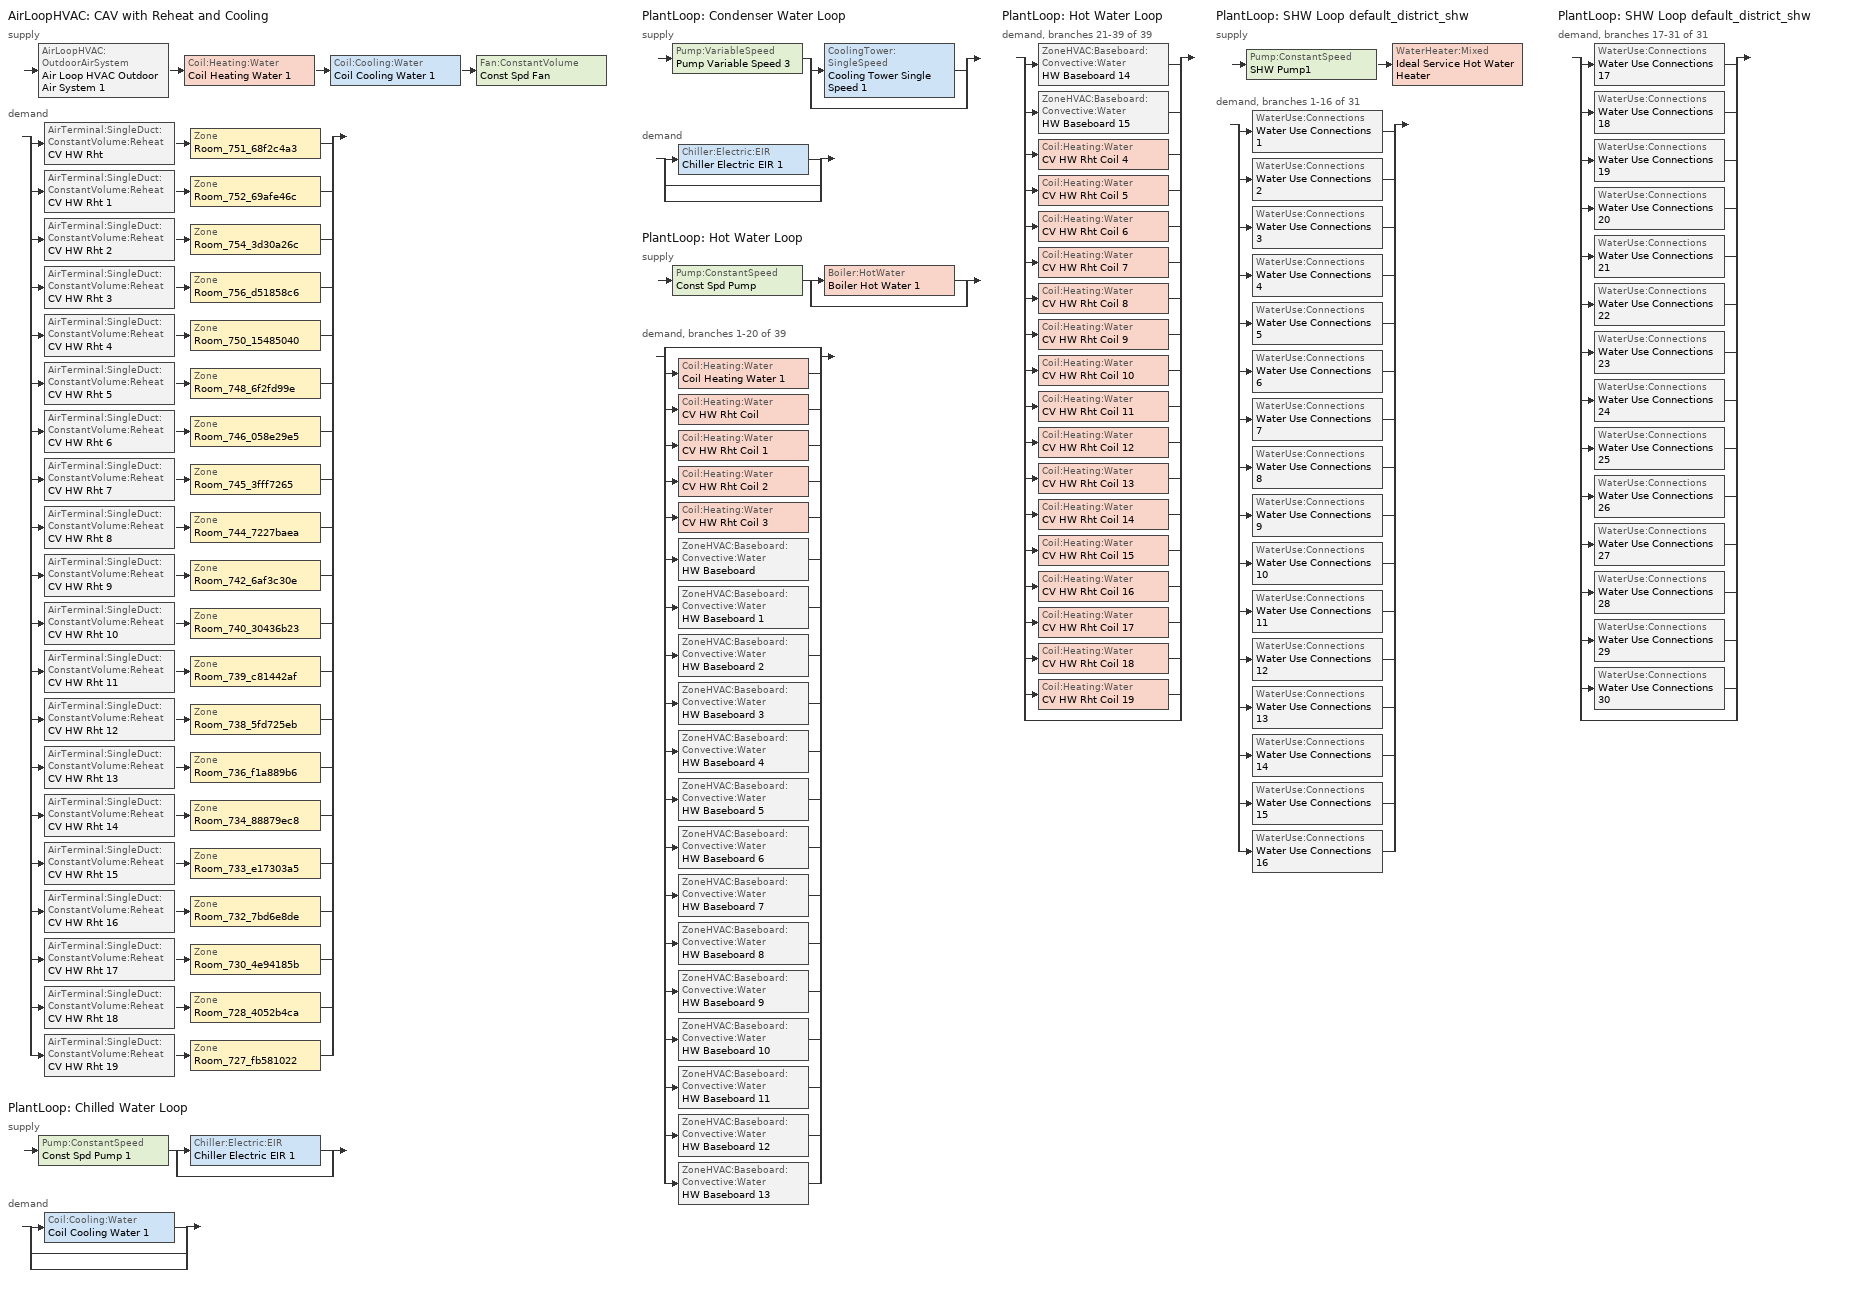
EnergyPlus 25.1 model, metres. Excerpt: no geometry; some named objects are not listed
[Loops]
AirLoopHVAC 'CAV with Reheat and Cooling'
 supply: AirLoopHVAC:OutdoorAirSystem 'Air Loop HVAC Outdoor Air System 1' > Coil:Heating:Water 'Coil Heating Water 1' > Coil:Cooling:Water 'Coil Cooling Water 1' > Fan:ConstantVolume 'Const Spd Fan'
 demand: split
  | AirTerminal:SingleDuct:ConstantVolume:Reheat 'CV HW Rht' > Zone 'Room_751_68f2c4a3'
  | AirTerminal:SingleDuct:ConstantVolume:Reheat 'CV HW Rht 1' > Zone 'Room_752_69afe46c'
  | AirTerminal:SingleDuct:ConstantVolume:Reheat 'CV HW Rht 2' > Zone 'Room_754_3d30a26c'
  | AirTerminal:SingleDuct:ConstantVolume:Reheat 'CV HW Rht 3' > Zone 'Room_756_d51858c6'
  | AirTerminal:SingleDuct:ConstantVolume:Reheat 'CV HW Rht 4' > Zone 'Room_750_15485040'
  | AirTerminal:SingleDuct:ConstantVolume:Reheat 'CV HW Rht 5' > Zone 'Room_748_6f2fd99e'
  | AirTerminal:SingleDuct:ConstantVolume:Reheat 'CV HW Rht 6' > Zone 'Room_746_058e29e5'
  | AirTerminal:SingleDuct:ConstantVolume:Reheat 'CV HW Rht 7' > Zone 'Room_745_3fff7265'
  | AirTerminal:SingleDuct:ConstantVolume:Reheat 'CV HW Rht 8' > Zone 'Room_744_7227baea'
  | AirTerminal:SingleDuct:ConstantVolume:Reheat 'CV HW Rht 9' > Zone 'Room_742_6af3c30e'
  | AirTerminal:SingleDuct:ConstantVolume:Reheat 'CV HW Rht 10' > Zone 'Room_740_30436b23'
  | AirTerminal:SingleDuct:ConstantVolume:Reheat 'CV HW Rht 11' > Zone 'Room_739_c81442af'
  | AirTerminal:SingleDuct:ConstantVolume:Reheat 'CV HW Rht 12' > Zone 'Room_738_5fd725eb'
  | AirTerminal:SingleDuct:ConstantVolume:Reheat 'CV HW Rht 13' > Zone 'Room_736_f1a889b6'
  | AirTerminal:SingleDuct:ConstantVolume:Reheat 'CV HW Rht 14' > Zone 'Room_734_88879ec8'
  | AirTerminal:SingleDuct:ConstantVolume:Reheat 'CV HW Rht 15' > Zone 'Room_733_e17303a5'
  | AirTerminal:SingleDuct:ConstantVolume:Reheat 'CV HW Rht 16' > Zone 'Room_732_7bd6e8de'
  | AirTerminal:SingleDuct:ConstantVolume:Reheat 'CV HW Rht 17' > Zone 'Room_730_4e94185b'
  | AirTerminal:SingleDuct:ConstantVolume:Reheat 'CV HW Rht 18' > Zone 'Room_728_4052b4ca'
  | AirTerminal:SingleDuct:ConstantVolume:Reheat 'CV HW Rht 19' > Zone 'Room_727_fb581022'
PlantLoop 'Chilled Water Loop'
 supply: Pump:ConstantSpeed 'Const Spd Pump 1' > split
  | Chiller:Electric:EIR 'Chiller Electric EIR 1'
  | bypass
 demand: split
  | Coil:Cooling:Water 'Coil Cooling Water 1'
  | bypass
  | bypass
PlantLoop 'Condenser Water Loop'
 supply: Pump:VariableSpeed 'Pump Variable Speed 3' > split
  | CoolingTower:SingleSpeed 'Cooling Tower Single Speed 1'
  | bypass
 demand: split
  | Chiller:Electric:EIR 'Chiller Electric EIR 1'
  | bypass
  | bypass
PlantLoop 'Hot Water Loop'
 supply: Pump:ConstantSpeed 'Const Spd Pump' > split
  | Boiler:HotWater 'Boiler Hot Water 1'
  | bypass
 demand, branches 1-20 of 39: split
  | bypass
  | Coil:Heating:Water 'Coil Heating Water 1'
  | Coil:Heating:Water 'CV HW Rht Coil'
  | Coil:Heating:Water 'CV HW Rht Coil 1'
  | Coil:Heating:Water 'CV HW Rht Coil 2'
  | Coil:Heating:Water 'CV HW Rht Coil 3'
  | ZoneHVAC:Baseboard:Convective:Water 'HW Baseboard'
  | ZoneHVAC:Baseboard:Convective:Water 'HW Baseboard 1'
  | ZoneHVAC:Baseboard:Convective:Water 'HW Baseboard 2'
  | ZoneHVAC:Baseboard:Convective:Water 'HW Baseboard 3'
  | ZoneHVAC:Baseboard:Convective:Water 'HW Baseboard 4'
  | ZoneHVAC:Baseboard:Convective:Water 'HW Baseboard 5'
  | ZoneHVAC:Baseboard:Convective:Water 'HW Baseboard 6'
  | ZoneHVAC:Baseboard:Convective:Water 'HW Baseboard 7'
  | ZoneHVAC:Baseboard:Convective:Water 'HW Baseboard 8'
  | ZoneHVAC:Baseboard:Convective:Water 'HW Baseboard 9'
  | ZoneHVAC:Baseboard:Convective:Water 'HW Baseboard 10'
  | ZoneHVAC:Baseboard:Convective:Water 'HW Baseboard 11'
  | ZoneHVAC:Baseboard:Convective:Water 'HW Baseboard 12'
  | ZoneHVAC:Baseboard:Convective:Water 'HW Baseboard 13'
PlantLoop 'Hot Water Loop'
 demand, branches 21-39 of 39: split
  | ZoneHVAC:Baseboard:Convective:Water 'HW Baseboard 14'
  | ZoneHVAC:Baseboard:Convective:Water 'HW Baseboard 15'
  | Coil:Heating:Water 'CV HW Rht Coil 4'
  | Coil:Heating:Water 'CV HW Rht Coil 5'
  | Coil:Heating:Water 'CV HW Rht Coil 6'
  | Coil:Heating:Water 'CV HW Rht Coil 7'
  | Coil:Heating:Water 'CV HW Rht Coil 8'
  | Coil:Heating:Water 'CV HW Rht Coil 9'
  | Coil:Heating:Water 'CV HW Rht Coil 10'
  | Coil:Heating:Water 'CV HW Rht Coil 11'
  | Coil:Heating:Water 'CV HW Rht Coil 12'
  | Coil:Heating:Water 'CV HW Rht Coil 13'
  | Coil:Heating:Water 'CV HW Rht Coil 14'
  | Coil:Heating:Water 'CV HW Rht Coil 15'
  | Coil:Heating:Water 'CV HW Rht Coil 16'
  | Coil:Heating:Water 'CV HW Rht Coil 17'
  | Coil:Heating:Water 'CV HW Rht Coil 18'
  | Coil:Heating:Water 'CV HW Rht Coil 19'
  | bypass
PlantLoop 'SHW Loop default_district_shw'
 supply: Pump:ConstantSpeed 'SHW Pump1' > WaterHeater:Mixed 'Ideal Service Hot Water Heater'
 demand, branches 1-16 of 31: split
  | WaterUse:Connections 'Water Use Connections 1'
  | WaterUse:Connections 'Water Use Connections 2'
  | WaterUse:Connections 'Water Use Connections 3'
  | WaterUse:Connections 'Water Use Connections 4'
  | WaterUse:Connections 'Water Use Connections 5'
  | WaterUse:Connections 'Water Use Connections 6'
  | WaterUse:Connections 'Water Use Connections 7'
  | WaterUse:Connections 'Water Use Connections 8'
  | WaterUse:Connections 'Water Use Connections 9'
  | WaterUse:Connections 'Water Use Connections 10'
  | WaterUse:Connections 'Water Use Connections 11'
  | WaterUse:Connections 'Water Use Connections 12'
  | WaterUse:Connections 'Water Use Connections 13'
  | WaterUse:Connections 'Water Use Connections 14'
  | WaterUse:Connections 'Water Use Connections 15'
  | WaterUse:Connections 'Water Use Connections 16'
PlantLoop 'SHW Loop default_district_shw'
 demand, branches 17-31 of 31: split
  | WaterUse:Connections 'Water Use Connections 17'
  | WaterUse:Connections 'Water Use Connections 18'
  | WaterUse:Connections 'Water Use Connections 19'
  | WaterUse:Connections 'Water Use Connections 20'
  | WaterUse:Connections 'Water Use Connections 21'
  | WaterUse:Connections 'Water Use Connections 22'
  | WaterUse:Connections 'Water Use Connections 23'
  | WaterUse:Connections 'Water Use Connections 24'
  | WaterUse:Connections 'Water Use Connections 25'
  | WaterUse:Connections 'Water Use Connections 26'
  | WaterUse:Connections 'Water Use Connections 27'
  | WaterUse:Connections 'Water Use Connections 28'
  | WaterUse:Connections 'Water Use Connections 29'
  | WaterUse:Connections 'Water Use Connections 30'
  | bypass
[ZoneControl:Thermostat] Temperature Difference Between Cutout And Setpoint {deltaC}=0
Name | Zone or ZoneList | Control Type Schedule | Control 1
Room_727_fb581022 Thermostat | Room_727_fb581022 | Room_727_fb581022 Thermostat Schedule | MediumOffice Building_Setpoint
Room_728_4052b4ca Thermostat | Room_728_4052b4ca | Room_728_4052b4ca Thermostat Schedule | MediumOffice Building_Setpoint 1
Room_730_4e94185b Thermostat | Room_730_4e94185b | Room_730_4e94185b Thermostat Schedule | MediumOffice Building_Setpoint 3
Room_732_7bd6e8de Thermostat | Room_732_7bd6e8de | Room_732_7bd6e8de Thermostat Schedule | MediumOffice Building_Setpoint 5
Room_733_e17303a5 Thermostat | Room_733_e17303a5 | Room_733_e17303a5 Thermostat Schedule | MediumOffice Building_Setpoint 6
Room_734_88879ec8 Thermostat | Room_734_88879ec8 | Room_734_88879ec8 Thermostat Schedule | MediumOffice Building_Setpoint 7
Room_736_f1a889b6 Thermostat | Room_736_f1a889b6 | Room_736_f1a889b6 Thermostat Schedule | MediumOffice Building_Setpoint 9
Room_738_5fd725eb Thermostat | Room_738_5fd725eb | Room_738_5fd725eb Thermostat Schedule | MediumOffice Building_Setpoint 11
Room_739_c81442af Thermostat | Room_739_c81442af | Room_739_c81442af Thermostat Schedule | MediumOffice Building_Setpoint 12
Room_740_30436b23 Thermostat | Room_740_30436b23 | Room_740_30436b23 Thermostat Schedule | MediumOffice Building_Setpoint 13
Room_742_6af3c30e Thermostat | Room_742_6af3c30e | Room_742_6af3c30e Thermostat Schedule | MediumOffice Building_Setpoint 15
Room_744_7227baea Thermostat | Room_744_7227baea | Room_744_7227baea Thermostat Schedule | MediumOffice Building_Setpoint 17
Room_745_3fff7265 Thermostat | Room_745_3fff7265 | Room_745_3fff7265 Thermostat Schedule | MediumOffice Building_Setpoint 18
Room_746_058e29e5 Thermostat | Room_746_058e29e5 | Room_746_058e29e5 Thermostat Schedule | MediumOffice Building_Setpoint 19
Room_748_6f2fd99e Thermostat | Room_748_6f2fd99e | Room_748_6f2fd99e Thermostat Schedule | MediumOffice Building_Setpoint 21
Room_750_15485040 Thermostat | Room_750_15485040 | Room_750_15485040 Thermostat Schedule | MediumOffice Building_Setpoint 23
Room_751_68f2c4a3 Thermostat | Room_751_68f2c4a3 | Room_751_68f2c4a3 Thermostat Schedule | MediumOffice Building_Setpoint 24
Room_752_69afe46c Thermostat | Room_752_69afe46c | Room_752_69afe46c Thermostat Schedule | MediumOffice Building_Setpoint 25
Room_754_3d30a26c Thermostat | Room_754_3d30a26c | Room_754_3d30a26c Thermostat Schedule | MediumOffice Building_Setpoint 27
Room_756_d51858c6 Thermostat | Room_756_d51858c6 | Room_756_d51858c6 Thermostat Schedule | MediumOffice Building_Setpoint 29
[ThermostatSetpoint:DualSetpoint] Heating Setpoint Temperature Schedule=NECB-A-Thermostat Setpoint-Heating 1 adjusted by -1 F; Cooling Setpoint Temperature Schedule=NECB-A-Thermostat Setpoint-Cooling 1 adjusted by 1 F
MediumOffice Building_Setpoint; MediumOffice Building_Setpoint 1; MediumOffice Building_Setpoint 3; MediumOffice Building_Setpoint 5; MediumOffice Building_Setpoint 6; MediumOffice Building_Setpoint 7; MediumOffice Building_Setpoint 9; MediumOffice Building_Setpoint 11; MediumOffice Building_Setpoint 12; MediumOffice Building_Setpoint 13; MediumOffice Building_Setpoint 15; MediumOffice Building_Setpoint 17; MediumOffice Building_Setpoint 18; MediumOffice Building_Setpoint 19; MediumOffice Building_Setpoint 21; MediumOffice Building_Setpoint 23; MediumOffice Building_Setpoint 24; MediumOffice Building_Setpoint 25; MediumOffice Building_Setpoint 27; MediumOffice Building_Setpoint 29
[ZoneHVAC:Baseboard:Convective:Water] Availability Schedule=Always On Discrete hvac_library; Heating Design Capacity Method=HeatingDesignCapacity; Heating Design Capacity {W}=Autosize; Heating Design Capacity Per Floor Area {W/m2}=0; Fraction of Autosized Heating Design Capacity=0.8; U-Factor Times Area Value {W/K}=Autosize; Maximum Water Flow Rate {m3/s}=Autosize; Convergence Tolerance=0.001
HW Baseboard; HW Baseboard 1; HW Baseboard 2; HW Baseboard 3; HW Baseboard 4; HW Baseboard 5; HW Baseboard 6; HW Baseboard 7; HW Baseboard 8; HW Baseboard 9; HW Baseboard 10; HW Baseboard 11; HW Baseboard 12; HW Baseboard 13; HW Baseboard 14; HW Baseboard 15
[Fan:ZoneExhaust] Fan Total Efficiency=0.6; Pressure Rise {Pa}=0; System Availability Manager Coupling Mode=Decoupled
Zone Exhaust Fan; Zone Exhaust Fan 1; Zone Exhaust Fan 2; Zone Exhaust Fan 3; Zone Exhaust Fan 4; Zone Exhaust Fan 5; Zone Exhaust Fan 6; Zone Exhaust Fan 7; Zone Exhaust Fan 8; Zone Exhaust Fan 9; Zone Exhaust Fan 10; Zone Exhaust Fan 11; Zone Exhaust Fan 12; Zone Exhaust Fan 13; Zone Exhaust Fan 14; Zone Exhaust Fan 15
[AirTerminal:SingleDuct:ConstantVolume:Reheat] Availability Schedule=Always On Discrete hvac_library; Maximum Air Flow Rate {m3/s}=Autosize; Maximum Hot Water or Steam Flow Rate {m3/s}=Autosize; Minimum Hot Water or Steam Flow Rate {m3/s}=0; Convergence Tolerance=0.001; Maximum Reheat Air Temperature {C}=35
Name | Reheat Coil
CV HW Rht 19 | CV HW Rht Coil 19
CV HW Rht 18 | CV HW Rht Coil 18
CV HW Rht 17 | CV HW Rht Coil 17
CV HW Rht 16 | CV HW Rht Coil 16
CV HW Rht 15 | CV HW Rht Coil 15
CV HW Rht 14 | CV HW Rht Coil 14
CV HW Rht 13 | CV HW Rht Coil 13
CV HW Rht 12 | CV HW Rht Coil 12
CV HW Rht 11 | CV HW Rht Coil 11
CV HW Rht 10 | CV HW Rht Coil 10
CV HW Rht 9 | CV HW Rht Coil 9
CV HW Rht 8 | CV HW Rht Coil 8
CV HW Rht 7 | CV HW Rht Coil 7
CV HW Rht 6 | CV HW Rht Coil 6
CV HW Rht 5 | CV HW Rht Coil 5
CV HW Rht 4 | CV HW Rht Coil 4
CV HW Rht | CV HW Rht Coil
CV HW Rht 1 | CV HW Rht Coil 1
CV HW Rht 2 | CV HW Rht Coil 2
CV HW Rht 3 | CV HW Rht Coil 3
[Coil:Heating:Water] U-Factor Times Area Value {W/K}=Autosize; Maximum Water Flow Rate {m3/s}=Autosize; Performance Input Method=UFactorTimesAreaAndDesignWaterFlowRate; Rated Capacity {W}=Autosize; Rated Inlet Water Temperature {C}=82.2; Rated Inlet Air Temperature {C}=16.6; Rated Outlet Water Temperature {C}=71.1; Rated Outlet Air Temperature {C}=32.2; Rated Ratio for Air and Water Convection=0.5
Name | Availability Schedule
CV HW Rht Coil 19; CV HW Rht Coil 18; CV HW Rht Coil 17; CV HW Rht Coil 16; CV HW Rht Coil 15; CV HW Rht Coil 14; CV HW Rht Coil 13; CV HW Rht Coil 12; CV HW Rht Coil 11; CV HW Rht Coil 10; CV HW Rht Coil 9; CV HW Rht Coil 8; CV HW Rht Coil 7; CV HW Rht Coil 6; CV HW Rht Coil 5; CV HW Rht Coil 4; CV HW Rht Coil; CV HW Rht Coil 1; CV HW Rht Coil 2; CV HW Rht Coil 3 | Always On Discrete hvac_library
Coil Heating Water 1 | Always On Discrete
[Zone equipment]
Room_727_fb581022: HW Baseboard, Zone Exhaust Fan, CV HW Rht 19
Room_728_4052b4ca: HW Baseboard 1, Zone Exhaust Fan 1, CV HW Rht 18
Room_730_4e94185b: HW Baseboard 2, Zone Exhaust Fan 2, CV HW Rht 17
Room_732_7bd6e8de: HW Baseboard 3, Zone Exhaust Fan 3, CV HW Rht 16
Room_733_e17303a5: HW Baseboard 4, Zone Exhaust Fan 4, CV HW Rht 15
Room_734_88879ec8: HW Baseboard 5, Zone Exhaust Fan 5, CV HW Rht 14
Room_736_f1a889b6: HW Baseboard 6, Zone Exhaust Fan 6, CV HW Rht 13
Room_738_5fd725eb: HW Baseboard 7, Zone Exhaust Fan 7, CV HW Rht 12
Room_739_c81442af: HW Baseboard 8, Zone Exhaust Fan 8, CV HW Rht 11
Room_740_30436b23: HW Baseboard 9, Zone Exhaust Fan 9, CV HW Rht 10
Room_742_6af3c30e: HW Baseboard 10, Zone Exhaust Fan 10, CV HW Rht 9
Room_744_7227baea: HW Baseboard 11, Zone Exhaust Fan 11, CV HW Rht 8
Room_745_3fff7265: HW Baseboard 12, Zone Exhaust Fan 12, CV HW Rht 7
Room_746_058e29e5: HW Baseboard 13, Zone Exhaust Fan 13, CV HW Rht 6
Room_748_6f2fd99e: HW Baseboard 14, Zone Exhaust Fan 14, CV HW Rht 5
Room_750_15485040: HW Baseboard 15, Zone Exhaust Fan 15, CV HW Rht 4
Room_751_68f2c4a3: CV HW Rht
Room_752_69afe46c: CV HW Rht 1
Room_754_3d30a26c: CV HW Rht 2
Room_756_d51858c6: CV HW Rht 3
[Sizing:Zone] Zone Cooling Design Supply Air Temperature Input Method=SupplyAirTemperature; Zone Cooling Design Supply Air Temperature {C}=14; Zone Cooling Design Supply Air Temperature Difference {deltaC}=11.11; Zone Heating Design Supply Air Temperature Input Method=SupplyAirTemperature; Zone Heating Design Supply Air Temperature {C}=40; Zone Heating Design Supply Air Temperature Difference {deltaC}=11.11; Zone Cooling Design Supply Air Humidity Ratio {kgWater/kgDryAir}=0.0085; Zone Heating Design Supply Air Humidity Ratio {kgWater/kgDryAir}=0.008; Cooling Design Air Flow Method=DesignDay; Cooling Design Air Flow Rate {m3/s}=0; Cooling Minimum Air Flow per Zone Floor Area {m3/s-m2}=0.000762; Cooling Minimum Air Flow {m3/s}=0; Cooling Minimum Air Flow Fraction=0; Heating Design Air Flow Method=DesignDay; Heating Design Air Flow Rate {m3/s}=0; Heating Maximum Air Flow per Zone Floor Area {m3/s-m2}=0.002032; Heating Maximum Air Flow {m3/s}=0.141576; Heating Maximum Air Flow Fraction=0.3; Account for Dedicated Outdoor Air System=No; Zone Load Sizing Method=Sensible Load Only No Latent Load; Zone Latent Cooling Design Supply Air Humidity Ratio Input Method=HumidityRatioDifference; Zone Cooling Design Supply Air Humidity Ratio Difference {kgWater/kgDryAir}=0.005; Zone Latent Heating Design Supply Air Humidity Ratio Input Method=HumidityRatioDifference; Zone Humidification Design Supply Air Humidity Ratio Difference {kgWater/kgDryAir}=0.005; Type of Space Sum to Use=Coincident
Name | Design Specification Outdoor Air Object
Room_727_fb581022; Room_728_4052b4ca; Room_730_4e94185b; Room_733_e17303a5; Room_734_88879ec8; Room_736_f1a889b6; Room_739_c81442af; Room_740_30436b23; Room_742_6af3c30e; Room_745_3fff7265; Room_746_058e29e5; Room_748_6f2fd99e; Room_751_68f2c4a3; Room_752_69afe46c; Room_754_3d30a26c | MediumOffice Building_Ventilation
Room_732_7bd6e8de | Room_732_7bd6e8de DSOA Space List
Room_738_5fd725eb | Room_738_5fd725eb DSOA Space List
Room_744_7227baea | Room_744_7227baea DSOA Space List
Room_750_15485040 | Room_750_15485040 DSOA Space List
Room_756_d51858c6 | Room_756_d51858c6 DSOA Space List
[DesignSpecification:OutdoorAir]
MediumOffice Building_Ventilation: Outdoor Air Method=Sum; Outdoor Air Flow per Person {m3/s-person}=0.00175762; Outdoor Air Flow per Zone Floor Area {m3/s-m2}=0.000336663; Outdoor Air Flow per Zone {m3/s}=0; Outdoor Air Flow Air Changes per Hour {1/hr}=0
[DesignSpecification:OutdoorAir:SpaceList] Space Design Specification Outdoor Air Object Name 1=MediumOffice Building_Ventilation; Space Design Specification Outdoor Air Object Name 2=MediumOffice Building_Ventilation
Name | Space Name 1 | Space Name 2
Room_732_7bd6e8de DSOA Space List | Room_732_7bd6e8de_Space | Room_732_7bd6e8de_Space 1
Room_738_5fd725eb DSOA Space List | Room_738_5fd725eb_Space | Room_738_5fd725eb_Space 1
Room_744_7227baea DSOA Space List | Room_744_7227baea_Space | Room_744_7227baea_Space 1
Room_750_15485040 DSOA Space List | Room_750_15485040_Space | Room_750_15485040_Space 1
Room_756_d51858c6 DSOA Space List | Room_756_d51858c6_Space | Room_756_d51858c6_Space 1
[AirLoopHVAC]
CAV with Reheat and Cooling: Design Supply Air Flow Rate {m3/s}=AutoSize; Design Return Air Flow Fraction of Supply Air Flow=1
[Sizing:System]
CAV with Reheat and Cooling: Type of Load to Size On=Sensible; Design Outdoor Air Flow Rate {m3/s}=Autosize; Central Heating Maximum System Air Flow Ratio=0.3; Preheat Design Temperature {C}=7; Preheat Design Humidity Ratio {kgWater/kgDryAir}=0.008; Precool Design Temperature {C}=12.8; Precool Design Humidity Ratio {kgWater/kgDryAir}=0.008; Central Cooling Design Supply Air Temperature {C}=12.8; Central Heating Design Supply Air Temperature {C}=12.8; Type of Zone Sum to Use=NonCoincident; 100% Outdoor Air in Cooling=Yes; 100% Outdoor Air in Heating=Yes; Central Cooling Design Supply Air Humidity Ratio {kgWater/kgDryAir}=0.0085; Central Heating Design Supply Air Humidity Ratio {kgWater/kgDryAir}=0.008; Cooling Supply Air Flow Rate Method=DesignDay; Cooling Supply Air Flow Rate {m3/s}=0; Cooling Supply Air Flow Rate Per Floor Area {m3/s-m2}=0.00996765; Cooling Fraction of Autosized Cooling Supply Air Flow Rate=1; Cooling Supply Air Flow Rate Per Unit Cooling Capacity {m3/s-W}=3.94755e-05; Heating Supply Air Flow Rate Method=DesignDay; Heating Supply Air Flow Rate {m3/s}=0; Heating Supply Air Flow Rate Per Floor Area {m3/s-m2}=0.00996765; Heating Fraction of Autosized Heating Supply Air Flow Rate=1; Heating Fraction of Autosized Cooling Supply Air Flow Rate=1; Heating Supply Air Flow Rate Per Unit Heating Capacity {m3/s-W}=3.15882e-05; System Outdoor Air Method=ZoneSum; Zone Maximum Outdoor Air Fraction=1; Cooling Design Capacity Method=CoolingDesignCapacity; Cooling Design Capacity {W}=Autosize; Cooling Design Capacity Per Floor Area {W/m2}=234.7; Fraction of Autosized Cooling Design Capacity=1; Heating Design Capacity Method=HeatingDesignCapacity; Heating Design Capacity {W}=Autosize; Heating Design Capacity Per Floor Area {W/m2}=157; Fraction of Autosized Heating Design Capacity=1; Central Cooling Capacity Control Method=OnOff; Occupant Diversity=Autosize
[Controller:WaterCoil] Control Variable=Temperature; Actuator Variable=Flow; Controller Convergence Tolerance {deltaC}=Autosize; Maximum Actuated Flow {m3/s}=Autosize; Minimum Actuated Flow {m3/s}=0
Name | Action
Controller Water Coil 1 | Normal
Controller Water Coil 2 | Reverse
[Controller:OutdoorAir]
Controller Outdoor Air 1: Minimum Outdoor Air Flow Rate {m3/s}=0; Maximum Outdoor Air Flow Rate {m3/s}=Autosize; Economizer Control Type=NoEconomizer; Economizer Control Action Type=ModulateFlow; Economizer Maximum Limit Dry-Bulb Temperature {C}=28; Economizer Maximum Limit Enthalpy {J/kg}=64000; Economizer Minimum Limit Dry-Bulb Temperature {C}=-100; Lockout Type=NoLockout; Minimum Limit Type=FixedMinimum; Mechanical Ventilation Controller=Controller Mechanical Ventilation 1; High Humidity Control=No; High Humidity Outdoor Air Flow Ratio=1; Control High Indoor Humidity Based on Outdoor Humidity Ratio=Yes; Heat Recovery Bypass Control Type=BypassWhenWithinEconomizerLimits; Economizer Operation Staging=InterlockedWithMechanicalCooling
[Controller:MechanicalVentilation]
Controller Mechanical Ventilation 1: Availability Schedule=Always On Discrete; Demand Controlled Ventilation=No; System Outdoor Air Method=ZoneSum; Zone or ZoneList Name 1=Room_751_68f2c4a3; Design Specification Outdoor Air Object Name 1=MediumOffice Building_Ventilation; Zone or ZoneList Name 2=Room_752_69afe46c; Design Specification Outdoor Air Object Name 2=MediumOffice Building_Ventilation; Zone or ZoneList Name 3=Room_754_3d30a26c; Design Specification Outdoor Air Object Name 3=MediumOffice Building_Ventilation; Zone or ZoneList Name 4=Room_756_d51858c6; Design Specification Outdoor Air Object Name 4=Room_756_d51858c6 DSOA Space List; Zone or ZoneList Name 5=Room_750_15485040; Design Specification Outdoor Air Object Name 5=Room_750_15485040 DSOA Space List; Zone or ZoneList Name 6=Room_748_6f2fd99e; Design Specification Outdoor Air Object Name 6=MediumOffice Building_Ventilation; Zone or ZoneList Name 7=Room_746_058e29e5; Design Specification Outdoor Air Object Name 7=MediumOffice Building_Ventilation; Zone or ZoneList Name 8=Room_745_3fff7265; Design Specification Outdoor Air Object Name 8=MediumOffice Building_Ventilation; Zone or ZoneList Name 9=Room_744_7227baea; Design Specification Outdoor Air Object Name 9=Room_744_7227baea DSOA Space List; Zone or ZoneList Name 10=Room_742_6af3c30e; Design Specification Outdoor Air Object Name 10=MediumOffice Building_Ventilation; Zone or ZoneList Name 11=Room_740_30436b23; Design Specification Outdoor Air Object Name 11=MediumOffice Building_Ventilation; Zone or ZoneList Name 12=Room_739_c81442af; Design Specification Outdoor Air Object Name 12=MediumOffice Building_Ventilation; Zone or ZoneList Name 13=Room_738_5fd725eb; Design Specification Outdoor Air Object Name 13=Room_738_5fd725eb DSOA Space List; Zone or ZoneList Name 14=Room_736_f1a889b6; Design Specification Outdoor Air Object Name 14=MediumOffice Building_Ventilation; Zone or ZoneList Name 15=Room_734_88879ec8; Design Specification Outdoor Air Object Name 15=MediumOffice Building_Ventilation; Zone or ZoneList Name 16=Room_733_e17303a5; Design Specification Outdoor Air Object Name 16=MediumOffice Building_Ventilation; Zone or ZoneList Name 17=Room_732_7bd6e8de; Design Specification Outdoor Air Object Name 17=Room_732_7bd6e8de DSOA Space List; Zone or ZoneList Name 18=Room_730_4e94185b; Design Specification Outdoor Air Object Name 18=MediumOffice Building_Ventilation; Zone or ZoneList Name 19=Room_728_4052b4ca; Design Specification Outdoor Air Object Name 19=MediumOffice Building_Ventilation; Zone or ZoneList Name 20=Room_727_fb581022; Design Specification Outdoor Air Object Name 20=MediumOffice Building_Ventilation
[SetpointManager:MixedAir] Control Variable=Temperature
Node 17 OS Default SPM; Node 23 OS Default SPM; Node 21 OS Default SPM
[Coil:Cooling:Water]
Coil Cooling Water 1: Availability Schedule=Always On Discrete; Design Water Flow Rate {m3/s}=Autosize; Design Air Flow Rate {m3/s}=Autosize; Design Inlet Water Temperature {C}=Autosize; Design Inlet Air Temperature {C}=Autosize; Design Outlet Air Temperature {C}=Autosize; Design Inlet Air Humidity Ratio {kgWater/kgDryAir}=Autosize; Design Outlet Air Humidity Ratio {kgWater/kgDryAir}=Autosize; Type of Analysis=SimpleAnalysis; Heat Exchanger Configuration=CrossFlow
[Fan:ConstantVolume]
Const Spd Fan: Availability Schedule=Always On Discrete; Fan Total Efficiency=0.7; Pressure Rise {Pa}=250; Maximum Flow Rate {m3/s}=AutoSize; Motor Efficiency=0.9; Motor In Airstream Fraction=1
[SetpointManager:Warmest]
Warmest Zone Supply Air Temp Reset: Control Variable=Temperature; HVAC Air Loop=CAV with Reheat and Cooling; Minimum Setpoint Temperature {C}=15; Maximum Setpoint Temperature {C}=26; Strategy=MaximumTemperature
[PlantLoop] Fluid Type=Water; Maximum Loop Flow Rate {m3/s}=Autosize; Minimum Loop Flow Rate {m3/s}=0; Plant Loop Volume {m3}=Autocalculate; Load Distribution Scheme=Optimal; Plant Loop Demand Calculation Scheme=SingleSetpoint; Common Pipe Simulation=None
Name | Plant Equipment Operation Scheme | Maximum Loop Temperature {C} | Minimum Loop Temperature {C}
Chilled Water Loop | Chilled Water Loop Operation Schemes | 100 | 0
Condenser Water Loop | Condenser Water Loop Operation Schemes | 100 | 0
Hot Water Loop | Hot Water Loop Operation Schemes | 100 | 0
SHW Loop default_district_shw | SHW Loop default_district_shw Operation Schemes | 60 | 10
[Sizing:Plant] Sizing Option=NonCoincident; Zone Timesteps in Averaging Window=1; Coincident Sizing Factor Mode=None
Name | Loop Type | Design Loop Exit Temperature {C} | Loop Design Temperature Difference {deltaC}
Chilled Water Loop | Cooling | 7.22 | 6.67
Condenser Water Loop | Condenser | 29.4 | 5.6
Hot Water Loop | Heating | 82 | 11
SHW Loop default_district_shw | Heating | 60 | 5
[Pump:ConstantSpeed] Design Flow Rate {m3/s}=Autosize; Design Power Consumption {W}=Autosize; Motor Efficiency=0.9; Fraction of Motor Inefficiencies to Fluid Stream=0; Pump Control Type=Intermittent; Design Power Sizing Method=PowerPerFlowPerPressure; Design Electric Power per Unit Flow Rate {W/(m3/s)}=348701.1; Design Shaft Power per Unit Flow Rate per Unit Head {W-s/m3-Pa}=1.28205
Name | Design Pump Head {Pa}
Const Spd Pump 1; Const Spd Pump | 179352
SHW Pump1 | 29891
[Chiller:Electric:EIR]
Chiller Electric EIR 1: Reference Capacity {W}=Autosize; Reference COP {W/W}=5.5; Reference Leaving Chilled Water Temperature {C}=6.5; Reference Entering Condenser Fluid Temperature {C}=29.4; Reference Chilled Water Flow Rate {m3/s}=Autosize; Reference Condenser Fluid Flow Rate {m3/s}=Autosize; Cooling Capacity Function of Temperature Curve=Curve Biquadratic 1; Electric Input to Cooling Output Ratio Function of Temperature Curve=Curve Biquadratic 2; Electric Input to Cooling Output Ratio Function of Part Load Ratio Curve=Curve Quadratic 1; Minimum Part Load Ratio=0.1; Maximum Part Load Ratio=1; Optimum Part Load Ratio=1; Minimum Unloading Ratio=0.2; Condenser Type=WaterCooled; Condenser Fan Power Ratio {W/W}=0; Fraction of Compressor Electric Consumption Rejected by Condenser=1; Leaving Chilled Water Lower Temperature Limit {C}=2; Chiller Flow Mode=NotModulated; Sizing Factor=1; Basin Heater Capacity {W/K}=0; Basin Heater Setpoint Temperature {C}=10; Condenser Heat Recovery Relative Capacity Fraction=1; Condenser Flow Control=ConstantFlow; Condenser Minimum Flow Fraction=0.2; Thermosiphon Minimum Temperature Difference=0
[SetpointManager:Scheduled] Control Variable=Temperature
Name | Schedule
Setpoint Manager Scheduled 4 | Chilled_Water_Temperature
Setpoint Manager Scheduled 3 | Hot_Water_Temperature
Setpoint Manager Scheduled 1 | 60C Hot Water
[PlantEquipmentOperationSchemes] Control Scheme Schedule Name 1=Always On Discrete
Name | Control Scheme Object Type 1 | Control Scheme Name 1
Chilled Water Loop Operation Schemes | PlantEquipmentOperation:CoolingLoad | Chilled Water Loop Cooling Operation Scheme
Condenser Water Loop Operation Schemes | PlantEquipmentOperation:CoolingLoad | Condenser Water Loop Cooling Operation Scheme
Hot Water Loop Operation Schemes | PlantEquipmentOperation:HeatingLoad | Hot Water Loop Heating Operation Scheme
SHW Loop default_district_shw Operation Schemes | PlantEquipmentOperation:HeatingLoad | SHW Loop default_district_shw Heating Operation Scheme
[PlantEquipmentOperation:CoolingLoad] Load Range Lower Limit 1 {W}=0; Load Range Upper Limit 1 {W}=1000000000
Name | Range Equipment List Name 1
Chilled Water Loop Cooling Operation Scheme | Chilled Water Loop Cooling Equipment List
Condenser Water Loop Cooling Operation Scheme | Condenser Water Loop Cooling Equipment List
[PlantEquipmentList]
Chilled Water Loop Cooling Equipment List: Chiller:Electric:EIR, Chiller Electric EIR 1
Condenser Water Loop Cooling Equipment List: CoolingTower:SingleSpeed, Cooling Tower Single Speed 1
Hot Water Loop Heating Equipment List: Boiler:HotWater, Boiler Hot Water 1
SHW Loop default_district_shw Heating Equipment List: WaterHeater:Mixed, Ideal Service Hot Water Heater
[Pump:VariableSpeed]
Pump Variable Speed 3: Design Maximum Flow Rate {m3/s}=Autosize; Design Pump Head {Pa}=179352; Design Power Consumption {W}=Autosize; Motor Efficiency=0.9; Fraction of Motor Inefficiencies to Fluid Stream=0; Coefficient 1 of the Part Load Performance Curve=0; Coefficient 2 of the Part Load Performance Curve=1; Coefficient 3 of the Part Load Performance Curve=0; Coefficient 4 of the Part Load Performance Curve=0; Design Minimum Flow Rate {m3/s}=0; Pump Control Type=Intermittent; Skin Loss Radiative Fraction=0.5; Design Power Sizing Method=PowerPerFlowPerPressure; Design Electric Power per Unit Flow Rate {W/(m3/s)}=348701.1; Design Shaft Power per Unit Flow Rate per Unit Head {W/((m3/s)-Pa)}=1.28205; Design Minimum Flow Rate Fraction=0
[CoolingTower:SingleSpeed]
Cooling Tower Single Speed 1: Design Water Flow Rate {m3/s}=Autosize; Design Air Flow Rate {m3/s}=Autosize; Design Fan Power {W}=Autosize; Design U-Factor Times Area Value {W/K}=Autosize; Free Convection Regime Air Flow Rate {m3/s}=Autosize; Free Convection Regime Air Flow Rate Sizing Factor=0.1; Free Convection Regime U-Factor Times Area Value {W/K}=Autosize; Free Convection U-Factor Times Area Value Sizing Factor=0.1; Performance Input Method=UFactorTimesAreaAndDesignWaterFlowRate; Heat Rejection Capacity and Nominal Capacity Sizing Ratio=1.25; Free Convection Capacity {W}=0; Free Convection Nominal Capacity Sizing Factor=0.1; Design Inlet Air Dry-Bulb Temperature {C}=35; Design Inlet Air Wet-Bulb Temperature {C}=25.6; Design Approach Temperature {deltaC}=Autosize; Design Range Temperature {deltaC}=Autosize; Basin Heater Capacity {W/K}=0; Basin Heater Setpoint Temperature {C}=2; Evaporation Loss Mode=LossFactor; Evaporation Loss Factor {percent/K}=0.2; Drift Loss Percent {percent}=0.008; Blowdown Calculation Mode=ConcentrationRatio; Blowdown Concentration Ratio=3; Capacity Control=FanCycling; Number of Cells=1; Cell Control=MinimalCell; Cell Minimum  Water Flow Rate Fraction=0.33; Cell Maximum Water Flow Rate Fraction=2.5; Sizing Factor=1
[SetpointManager:FollowOutdoorAirTemperature]
Setpoint Manager Follow Outdoor Air Temperature 1: Control Variable=Temperature; Reference Temperature Type=OutdoorAirWetBulb; Offset Temperature Difference {deltaC}=1.5; Maximum Setpoint Temperature {C}=80; Minimum Setpoint Temperature {C}=6
[Boiler:HotWater]
Boiler Hot Water 1: Fuel Type=Electricity; Nominal Capacity {W}=Autosize; Nominal Thermal Efficiency=0.8; Efficiency Curve Temperature Evaluation Variable=LeavingBoiler; Normalized Boiler Efficiency Curve=Boiler Efficiency; Design Water Flow Rate {m3/s}=Autosize; Minimum Part Load Ratio=0; Maximum Part Load Ratio=1; Optimum Part Load Ratio=1; Water Outlet Upper Temperature Limit {C}=82; Boiler Flow Mode=ConstantFlow; On Cycle Parasitic Electric Load {W}=0; Sizing Factor=1; Off Cycle Parasitic Fuel Load {W}=0
[PlantEquipmentOperation:HeatingLoad] Load Range Lower Limit 1 {W}=0; Load Range Upper Limit 1 {W}=1000000000
Name | Range Equipment List Name 1
Hot Water Loop Heating Operation Scheme | Hot Water Loop Heating Equipment List
SHW Loop default_district_shw Heating Operation Scheme | SHW Loop default_district_shw Heating Equipment List
[WaterHeater:Mixed]
Ideal Service Hot Water Heater: Tank Volume {m3}=0; Setpoint Temperature Schedule=Schedule Ruleset 2; Deadband Temperature Difference {deltaC}=2; Maximum Temperature Limit {C}=82.22; Heater Control Type=Modulate; Heater Maximum Capacity {W}=1000000; Heater Ignition Minimum Flow Rate {m3/s}=0; Heater Ignition Delay {s}=0; Heater Fuel Type=DistrictHeatingWater; Heater Thermal Efficiency=1; Off Cycle Parasitic Fuel Consumption Rate {W}=20; Off Cycle Parasitic Fuel Type=DistrictHeatingWater; Off Cycle Parasitic Heat Fraction to Tank=0.8; On Cycle Parasitic Fuel Consumption Rate {W}=0; On Cycle Parasitic Fuel Type=DistrictHeatingWater; On Cycle Parasitic Heat Fraction to Tank=0; Ambient Temperature Indicator=Schedule; Ambient Temperature Schedule=22C Ambient Condition; Off Cycle Loss Coefficient to Ambient Temperature {W/K}=0; Off Cycle Loss Fraction to Zone=1; On Cycle Loss Coefficient to Ambient Temperature {W/K}=0; On Cycle Loss Fraction to Zone=1; Use Side Effectiveness=1; Source Side Effectiveness=1; Use Side Design Flow Rate {m3/s}=Autosize; Source Side Design Flow Rate {m3/s}=Autosize; Indirect Water Heating Recovery Time {hr}=1.5; Source Side Flow Control Mode=IndirectHeatPrimarySetpoint
[WaterHeater:Sizing]
Ideal Service Hot Water Heater: Design Mode=PeakDraw; Time Storage Can Meet Peak Draw {hr}=0.538503; Time for Tank Recovery {hr}=0; Nominal Tank Volume for Autosizing Plant Connections {m3}=1
[WaterUse:Connections] Hot Water Supply Temperature Schedule=60.0C Hot Water; Drain Water Heat Exchanger Type=None; Drain Water Heat Exchanger Destination=Plant
Name | Water Use Equipment Name 1
Water Use Connections 1 | MediumOffice Building_Service Hot Water..Room_727_fb581022
Water Use Connections 2 | MediumOffice Building_Service Hot Water..Room_728_4052b4ca
Water Use Connections 3; Water Use Connections 5; Water Use Connections 9; Water Use Connections 11; Water Use Connections 15; Water Use Connections 17; Water Use Connections 21; Water Use Connections 23; Water Use Connections 27; Water Use Connections 29
Water Use Connections 4 | MediumOffice Building_Service Hot Water..Room_730_4e94185b
Water Use Connections 6 | MediumOffice Building_Service Hot Water..Room_732_7bd6e8de
Water Use Connections 7 | MediumOffice Building_Service Hot Water..Room_733_e17303a5
Water Use Connections 8 | MediumOffice Building_Service Hot Water..Room_734_88879ec8
Water Use Connections 10 | MediumOffice Building_Service Hot Water..Room_736_f1a889b6
Water Use Connections 12 | MediumOffice Building_Service Hot Water..Room_738_5fd725eb
Water Use Connections 13 | MediumOffice Building_Service Hot Water..Room_739_c81442af
Water Use Connections 14 | MediumOffice Building_Service Hot Water..Room_740_30436b23
Water Use Connections 16 | MediumOffice Building_Service Hot Water..Room_742_6af3c30e
Water Use Connections 18 | MediumOffice Building_Service Hot Water..Room_744_7227baea
Water Use Connections 19 | MediumOffice Building_Service Hot Water..Room_745_3fff7265
Water Use Connections 20 | MediumOffice Building_Service Hot Water..Room_746_058e29e5
Water Use Connections 22 | MediumOffice Building_Service Hot Water..Room_748_6f2fd99e
Water Use Connections 24 | MediumOffice Building_Service Hot Water..Room_750_15485040
Water Use Connections 25 | MediumOffice Building_Service Hot Water..Room_751_68f2c4a3
Water Use Connections 26 | MediumOffice Building_Service Hot Water..Room_752_69afe46c
Water Use Connections 28 | MediumOffice Building_Service Hot Water..Room_754_3d30a26c
Water Use Connections 30 | MediumOffice Building_Service Hot Water..Room_756_d51858c6
[WaterUse:Equipment] Flow Rate Fraction Schedule=MediumOffice Building_Service Hot Water Schedule; Target Temperature Schedule=60.0C Hot Water; Sensible Fraction Schedule=0.2 Hot Water Sensible Fraction; Latent Fraction Schedule=0.05 Hot Water Latent Fraction
Name | Peak Flow Rate {m3/s} | Zone
MediumOffice Building_Service Hot Water..Room_727_fb581022 | 1.19325e-06 | Room_727_fb581022
MediumOffice Building_Service Hot Water..Room_728_4052b4ca | 1.19325e-06 | Room_728_4052b4ca
MediumOffice Building_Service Hot Water..Room_730_4e94185b | 1.19325e-06 | Room_730_4e94185b
MediumOffice Building_Service Hot Water..Room_732_7bd6e8de | 1.19325e-06 | Room_732_7bd6e8de
MediumOffice Building_Service Hot Water..Room_733_e17303a5 | 5.09367e-06 | Room_733_e17303a5
MediumOffice Building_Service Hot Water..Room_734_88879ec8 | 5.09367e-06 | Room_734_88879ec8
MediumOffice Building_Service Hot Water..Room_736_f1a889b6 | 5.09367e-06 | Room_736_f1a889b6
MediumOffice Building_Service Hot Water..Room_738_5fd725eb | 5.09367e-06 | Room_738_5fd725eb
MediumOffice Building_Service Hot Water..Room_739_c81442af | 1.19325e-06 | Room_739_c81442af
MediumOffice Building_Service Hot Water..Room_740_30436b23 | 1.19325e-06 | Room_740_30436b23
MediumOffice Building_Service Hot Water..Room_742_6af3c30e | 1.19325e-06 | Room_742_6af3c30e
MediumOffice Building_Service Hot Water..Room_744_7227baea | 1.19325e-06 | Room_744_7227baea
MediumOffice Building_Service Hot Water..Room_745_3fff7265 | 5.09367e-06 | Room_745_3fff7265
MediumOffice Building_Service Hot Water..Room_746_058e29e5 | 5.09367e-06 | Room_746_058e29e5
MediumOffice Building_Service Hot Water..Room_748_6f2fd99e | 5.09367e-06 | Room_748_6f2fd99e
MediumOffice Building_Service Hot Water..Room_750_15485040 | 5.09367e-06 | Room_750_15485040
MediumOffice Building_Service Hot Water..Room_751_68f2c4a3 | 1.05422e-05 | Room_751_68f2c4a3
MediumOffice Building_Service Hot Water..Room_752_69afe46c | 1.05422e-05 | Room_752_69afe46c
MediumOffice Building_Service Hot Water..Room_754_3d30a26c | 1.05422e-05 | Room_754_3d30a26c
MediumOffice Building_Service Hot Water..Room_756_d51858c6 | 1.05422e-05 | Room_756_d51858c6
[Schedule:Day:Interval]
Schedule Day 50; Schedule Day 49: No, 24:00, 17.4444
Schedule Day 48; NECB-A-Thermostat Setpoint-Heating_Default 1: No, 06:00, 17.4444, 07:00, 19.4444, 21:00, 21.4444, 24:00, 17.4444
NECB-A-Thermostat Setpoint-Heating_Hol 2: No, 24:00, 18
Schedule Day 47; Schedule Day 46: No, 24:00, 35.5556
Schedule Day 45; NECB-A-Thermostat Setpoint-Cooling_Default 1: No, 06:00, 35.5556, 21:00, 24.5556, 24:00, 35.5556
NECB-A-Thermostat Setpoint-Cooling_Hol 2: No, 24:00, 35
Chilled_Water_Temperature_Default; Chilled_Water_Temperature_Summer_Design_Day; Chilled_Water_Temperature_Winter_Design_Day: No, 24:00, 6.7
Hot_Water_Temperature_Default; Hot_Water_Temperature_Summer_Design_Day; Hot_Water_Temperature_Winter_Design_Day: No, 24:00, 67
MediumOffice Building_Service Hot Water Schedule_Hol 1; MediumOffice Building_Service Hot Water Schedule_Sunday: No, 06:00, 0, 11:00, 0.04, 13:00, 0.06, 14:00, 0.09, 15:00, 0.06, 18:00, 0.04, 24:00, 0
MediumOffice Building_Service Hot Water Schedule_SmrDsn 1; Schedule Day 5: No, 06:00, 0, 07:00, 0.07, 08:00, 0.19, 09:00, 0.35, 10:00, 0.38, 11:00, 0.39, 12:00, 0.47, 13:00, 0.57, 14:00, 0.54, 15:00, 0.34, 16:00, 0.33, 17:00, 0.44, 18:00, 0.26, 19:00, 0.21, 20:00, 0.15, 21:00, 0.17, 22:00, 0.08, 24:00, 0.05
MediumOffice Building_Service Hot Water Schedule_WntrDsn 1; Schedule Day 6: No, 06:00, 0, 07:00, 0.07, 08:00, 0.11, 09:00, 0.15, 10:00, 0.21, 11:00, 0.19, 12:00, 0.23, 13:00, 0.2, 14:00, 0.19, 15:00, 0.15, 16:00, 0.13, 17:00, 0.14, 19:00, 0.07, 24:00, 0
Schedule Day 15; Schedule Day 18; Schedule Day 20: No, 24:00, 60
Schedule Day 16: No, 24:00, 0.2
Schedule Day 17: No, 24:00, 0.05
Schedule Day 21: No, 24:00, 22
[Schedule:Week:Daily]
NECB-A-Thermostat Setpoint-Heating 1 adjusted by -1 F Week Rule - Jan1-Dec31: Schedule Day 50, Schedule Day 48, Schedule Day 48, Schedule Day 48, Schedule Day 48, Schedule Day 48, Schedule Day 49, NECB-A-Thermostat Setpoint-Heating_Hol 2, NECB-A-Thermostat Setpoint-Heating_Default 1, NECB-A-Thermostat Setpoint-Heating_Default 1, NECB-A-Thermostat Setpoint-Heating_Default 1, NECB-A-Thermostat Setpoint-Heating_Default 1
NECB-A-Thermostat Setpoint-Cooling 1 adjusted by 1 F Week Rule - Jan1-Dec31: Schedule Day 47, Schedule Day 45, Schedule Day 45, Schedule Day 45, Schedule Day 45, Schedule Day 45, Schedule Day 46, NECB-A-Thermostat Setpoint-Cooling_Hol 2, NECB-A-Thermostat Setpoint-Cooling_Default 1, NECB-A-Thermostat Setpoint-Cooling_Default 1, NECB-A-Thermostat Setpoint-Cooling_Default 1, NECB-A-Thermostat Setpoint-Cooling_Default 1
0.05 Hot Water Latent Fraction Week Rule - Jan1-Dec31: Schedule Day 17, Schedule Day 17, Schedule Day 17, Schedule Day 17, Schedule Day 17, Schedule Day 17, Schedule Day 17, Schedule Day 17, Schedule Day 17, Schedule Day 17, Schedule Day 17, Schedule Day 17
0.2 Hot Water Sensible Fraction Week Rule - Jan1-Dec31: Schedule Day 16, Schedule Day 16, Schedule Day 16, Schedule Day 16, Schedule Day 16, Schedule Day 16, Schedule Day 16, Schedule Day 16, Schedule Day 16, Schedule Day 16, Schedule Day 16, Schedule Day 16
22C Ambient Condition Week Rule - Jan1-Dec31: Schedule Day 21, Schedule Day 21, Schedule Day 21, Schedule Day 21, Schedule Day 21, Schedule Day 21, Schedule Day 21, Schedule Day 21, Schedule Day 21, Schedule Day 21, Schedule Day 21, Schedule Day 21
60.0C Hot Water Week Rule - Jan1-Dec31: Schedule Day 15, Schedule Day 15, Schedule Day 15, Schedule Day 15, Schedule Day 15, Schedule Day 15, Schedule Day 15, Schedule Day 15, Schedule Day 15, Schedule Day 15, Schedule Day 15, Schedule Day 15
60C Hot Water Week Rule - Jan1-Dec31: Schedule Day 18, Schedule Day 18, Schedule Day 18, Schedule Day 18, Schedule Day 18, Schedule Day 18, Schedule Day 18, Schedule Day 18, Schedule Day 18, Schedule Day 18, Schedule Day 18, Schedule Day 18
Chilled_Water_Temperature Week Rule - Jan1-Dec31: Chilled_Water_Temperature_Default, Chilled_Water_Temperature_Default, Chilled_Water_Temperature_Default, Chilled_Water_Temperature_Default, Chilled_Water_Temperature_Default, Chilled_Water_Temperature_Default, Chilled_Water_Temperature_Default, Chilled_Water_Temperature_Default, Chilled_Water_Temperature_Summer_Design_Day, Chilled_Water_Temperature_Winter_Design_Day, Chilled_Water_Temperature_Default, Chilled_Water_Temperature_Default
Hot_Water_Temperature Week Rule - Jan1-Dec31: Hot_Water_Temperature_Default, Hot_Water_Temperature_Default, Hot_Water_Temperature_Default, Hot_Water_Temperature_Default, Hot_Water_Temperature_Default, Hot_Water_Temperature_Default, Hot_Water_Temperature_Default, Hot_Water_Temperature_Default, Hot_Water_Temperature_Summer_Design_Day, Hot_Water_Temperature_Winter_Design_Day, Hot_Water_Temperature_Default, Hot_Water_Temperature_Default
MediumOffice Building_Service Hot Water Schedule Week Rule - Jan1-Dec31: MediumOffice Building_Service Hot Water Schedule_Sunday, Schedule Day 5, Schedule Day 5, Schedule Day 5, Schedule Day 5, Schedule Day 5, Schedule Day 6, MediumOffice Building_Service Hot Water Schedule_Hol 1, MediumOffice Building_Service Hot Water Schedule_SmrDsn 1, MediumOffice Building_Service Hot Water Schedule_WntrDsn 1, MediumOffice Building_Service Hot Water Schedule_Sunday, MediumOffice Building_Service Hot Water Schedule_Sunday
Schedule Ruleset 2 Week Rule - Jan1-Dec31: Schedule Day 20, Schedule Day 20, Schedule Day 20, Schedule Day 20, Schedule Day 20, Schedule Day 20, Schedule Day 20, Schedule Day 20, Schedule Day 20, Schedule Day 20, Schedule Day 20, Schedule Day 20
[Schedule:Year]
NECB-A-Thermostat Setpoint-Heating 1 adjusted by -1 F: NECB-A-Thermostat Setpoint-Heating 1 adjusted by -1 F Week Rule - Jan1-Dec31, 1, 1, 12, 31
NECB-A-Thermostat Setpoint-Cooling 1 adjusted by 1 F: NECB-A-Thermostat Setpoint-Cooling 1 adjusted by 1 F Week Rule - Jan1-Dec31, 1, 1, 12, 31
0.05 Hot Water Latent Fraction: 0.05 Hot Water Latent Fraction Week Rule - Jan1-Dec31, 1, 1, 12, 31
0.2 Hot Water Sensible Fraction: 0.2 Hot Water Sensible Fraction Week Rule - Jan1-Dec31, 1, 1, 12, 31
22C Ambient Condition: 22C Ambient Condition Week Rule - Jan1-Dec31, 1, 1, 12, 31
60.0C Hot Water: 60.0C Hot Water Week Rule - Jan1-Dec31, 1, 1, 12, 31
60C Hot Water: 60C Hot Water Week Rule - Jan1-Dec31, 1, 1, 12, 31
Chilled_Water_Temperature: Chilled_Water_Temperature Week Rule - Jan1-Dec31, 1, 1, 12, 31
Hot_Water_Temperature: Hot_Water_Temperature Week Rule - Jan1-Dec31, 1, 1, 12, 31
MediumOffice Building_Service Hot Water Schedule: MediumOffice Building_Service Hot Water Schedule Week Rule - Jan1-Dec31, 1, 1, 12, 31
Schedule Ruleset 2: Schedule Ruleset 2 Week Rule - Jan1-Dec31, 1, 1, 12, 31
[Schedule:Compact]
Room_727_fb581022 Thermostat Schedule; Room_728_4052b4ca Thermostat Schedule; Room_730_4e94185b Thermostat Schedule; Room_732_7bd6e8de Thermostat Schedule; Room_733_e17303a5 Thermostat Schedule; Room_734_88879ec8 Thermostat Schedule; Room_736_f1a889b6 Thermostat Schedule; Room_738_5fd725eb Thermostat Schedule; Room_739_c81442af Thermostat Schedule; Room_740_30436b23 Thermostat Schedule; Room_742_6af3c30e Thermostat Schedule; Room_744_7227baea Thermostat Schedule; Room_745_3fff7265 Thermostat Schedule; Room_746_058e29e5 Thermostat Schedule; Room_748_6f2fd99e Thermostat Schedule; Room_750_15485040 Thermostat Schedule; Room_751_68f2c4a3 Thermostat Schedule; Room_752_69afe46c Thermostat Schedule; Room_754_3d30a26c Thermostat Schedule; Room_756_d51858c6 Thermostat Schedule: Through: 12/31, For: AllDays, Until: 24:00, 4
[Schedule:Constant] Hourly Value=1
Always On Discrete hvac_library; Always On Discrete
[Curve:Biquadratic]
Name | Coefficient1 Constant | Coefficient2 x | Coefficient3 x**2 | Coefficient4 y | Coefficient5 y**2 | Coefficient6 x*y | Minimum Value of x {BasedOnField A2} | Maximum Value of x {BasedOnField A2} | Minimum Value of y {BasedOnField A3} | Maximum Value of y {BasedOnField A3} | Input Unit Type for X | Input Unit Type for Y | Output Unit Type
Curve Biquadratic 1 | 0.258 | 0.0389 | -0.000217 | 0.0469 | -0.000943 | -0.000343 | 5 | 10 | 24 | 35
Curve Biquadratic 2 | 0.934 | -0.0582 | 0.0045 | 0.00243 | 0.000486 | -0.00122 | 5 | 10 | 24 | 35
Boiler Efficiency | 1 | 0 | 0 | 0 | 0 | 0 | 0 | 1 | 0 | 1 | Dimensionless | Dimensionless | Dimensionless
[Curve:Quadratic]
Curve Quadratic 1: Coefficient1 Constant=0.222903; Coefficient2 x=0.313387; Coefficient3 x**2=0.46371; Minimum Value of x {BasedOnField A2}=0; Maximum Value of x {BasedOnField A2}=1
